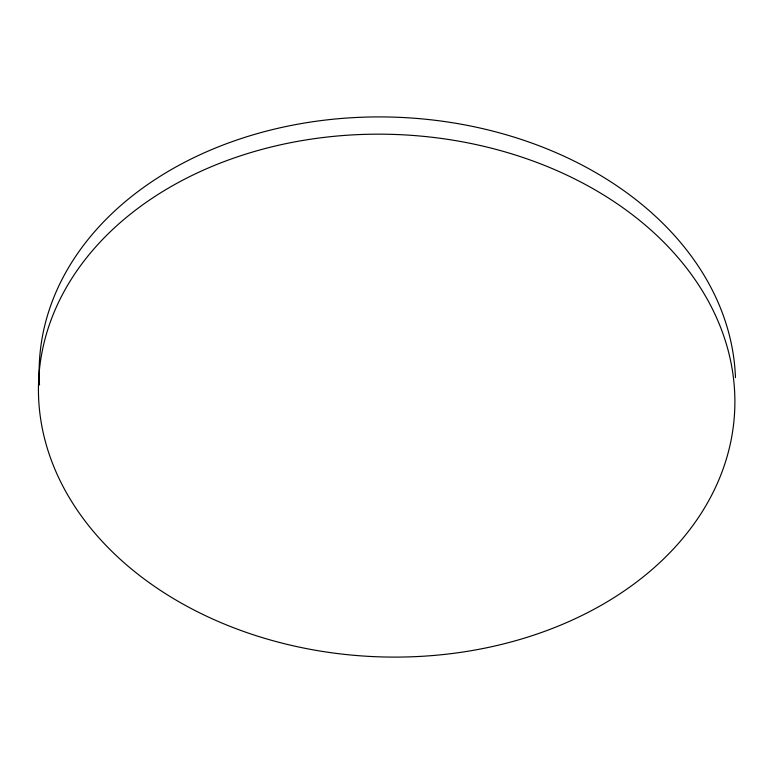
<?xml version="1.0" encoding="UTF-8"?>
<svg xmlns="http://www.w3.org/2000/svg" width="774" height="774" viewBox="0 0 774 774"><rect width="100%" height="100%" fill="white"/><g stroke="black" fill="none" stroke-linecap="round" stroke-linejoin="round"><path stroke-width="1.16" d="M39.532 384.968A348.348 261.302 2.3 0 1 374.345 116.932A348.348 261.302 2.3 0 1 735.455 377.673M150.388 583.509A348.348 261.302 2.3 0 0 726.331 459.176A348.348 261.302 2.3 0 0 283.245 144.216A348.348 261.302 2.3 0 0 150.388 583.509"/></g></svg>
